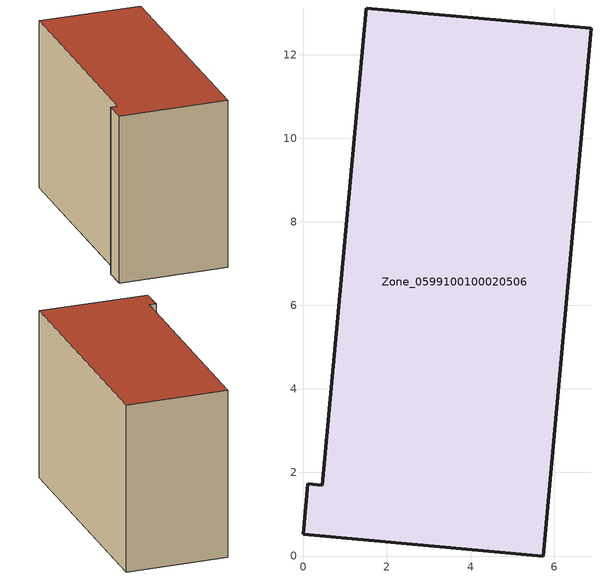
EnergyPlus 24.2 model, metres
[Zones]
Zone_0599100100020506
 floor ground (C_G): 5.74,0 0,0.52 0.1,1.72 0.46,1.69 1.5,13.12 6.89,12.63 z0
 wall outside (C_F): 5.74,0 6.89,12.63 1.5,13.12 0.46,1.69 0.1,1.72 0,0.52 5.74,0 z0:9.06
 roof outside (C_R): 0,0.52 5.74,0 6.89,12.63 1.5,13.12 0.46,1.69 0.1,1.72 z9.06
[BUILDING]
Pand.0599100100020506: North Axis=0; Terrain=City; Loads Convergence Tolerance Value=0.04; Temperature Convergence Tolerance Value=0.4; Solar Distribution=FullExterior; Maximum Number of Warmup Days=25; Minimum Number of Warmup Days=1
[Site:Location]
Rotterdam.The.Hague.AP_ZH_NLD Design_Conditions: Latitude=51.96; Longitude=4.45; Time Zone=1; Elevation=-4.5
[SITE:GROUNDTEMPERATURE:BUILDINGSURFACE]
18, 18, 18, 18, 18, 18, 18, 18, 18, 18, 18, 18
[MATERIAL] Thermal Absorptance=0.9; Solar Absorptance=0.7; Visible Absorptance=0.7
Name | Roughness | Thickness | Conductivity | Density | Specific Heat
G.TI.2015-2018 | MediumSmooth | 0.15 | 0.0428571 | 540 | 1210
F.TI.2015-2018 | Rough | 0.3 | 0.0666667 | 1920 | 840
R.TI.2015-2018 | MediumRough | 0.2 | 0.0333333 | 1500 | 1000
[CONSTRUCTION]
C_G: G.TI.2015-2018
C_F: F.TI.2015-2018
C_R: R.TI.2015-2018
[ZONE]
Zone_0599100100020506: Type=1; Multiplier=1; Ceiling Height=Autocalculate; Volume=Autocalculate; Floor Area=autocalculate; Part of Total Floor Area=Yes
[ZONEINFILTRATION:DESIGNFLOWRATE]
Infil_Zone_0599100100020506: Zone or ZoneList or Space or SpaceList=Zone_0599100100020506; Schedule=AlwaysOn; Design Flow Rate Calculation Method=Flow/Area; Flow Rate per Floor Area=0.0015; Constant Term Coefficient=1; Temperature Term Coefficient=0; Velocity Term Coefficient=0; Velocity Squared Term Coefficient=0
[HVACTEMPLATE:ZONE:IDEALLOADSAIRSYSTEM]
Zone_0599100100020506: Maximum Heating Supply Air Temperature=50; Minimum Cooling Supply Air Temperature=13; Maximum Heating Supply Air Humidity Ratio=0.0156; Minimum Cooling Supply Air Humidity Ratio=0.0077; Heating Limit=NoLimit; Cooling Limit=NoLimit; Dehumidification Control Type=ConstantSensibleHeatRatio; Cooling Sensible Heat Ratio=0.7; Dehumidification Setpoint=60; Humidification Control Type=None; Humidification Setpoint=30; Outdoor Air Method=None; Outdoor Air Flow Rate per Person=0.00944; Outdoor Air Flow Rate per Zone Floor Area=0; Outdoor Air Flow Rate per Zone=0; Demand Controlled Ventilation Type=None; Outdoor Air Economizer Type=NoEconomizer; Heat Recovery Type=None; Sensible Heat Recovery Effectiveness=0.7; Latent Heat Recovery Effectiveness=0.65
[ZONECONTROL:THERMOSTAT]
ThermostatControl_Zone_0599100100020506: Zone or ZoneList=Zone_0599100100020506; Control Type Schedule=DualSetpointControlType; Control 1=Thermostat_Zone_0599100100020506; Temperature Difference Between Cutout And Setpoint=0
[THERMOSTATSETPOINT:DUALSETPOINT]
Thermostat_Zone_0599100100020506: Heating Setpoint Temperature Schedule=HeatingSetpoint_Zone_0599100100020506; Cooling Setpoint Temperature Schedule=CoolingSetpoint_Zone_0599100100020506
[SCHEDULE:COMPACT]
HeatingSetpoint_Zone_0599100100020506: Through: 12/31, For: AllDays, Until: 24:00, 21
CoolingSetpoint_Zone_0599100100020506: Through: 12/31, For: AllDays, Until: 24:00, 24
DualSetpointControlType: Through: 12/31, For: AllDays, Until: 24:00, 4
AlwaysOn: Through: 12/31, For: AllDays, Until: 24:00, 1
